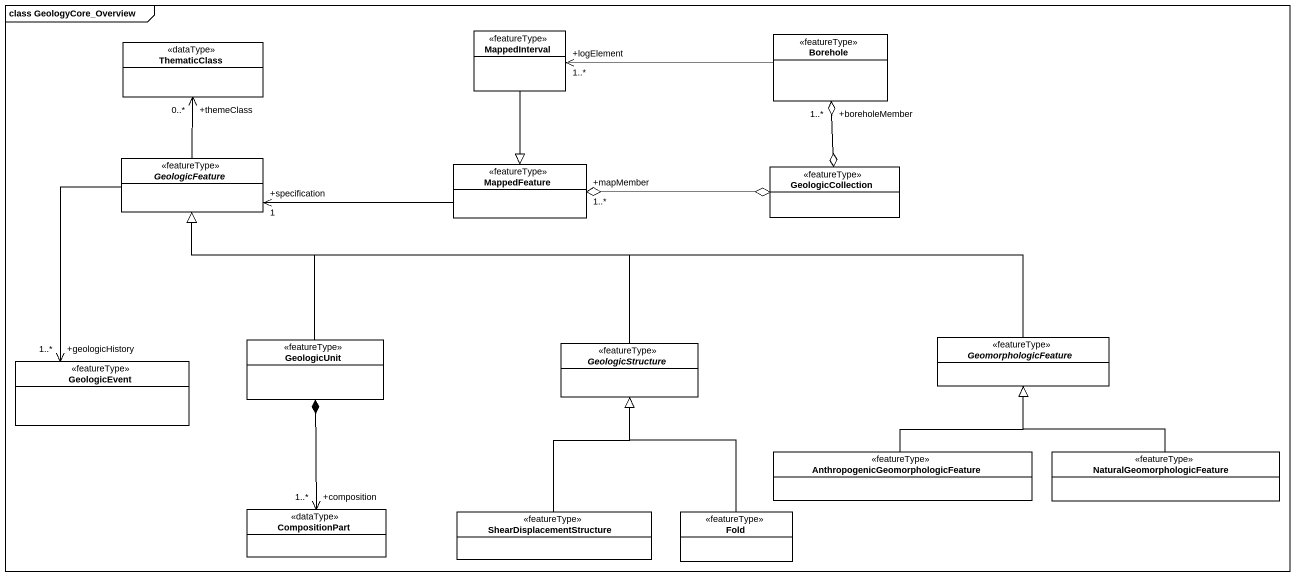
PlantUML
@startuml
mainframe class GeologyCore_Overview
hide circle
hide empty members
class MappedInterval <<featureType>>
class Borehole <<featureType>>
class ThematicClass <<dataType>>
abstract class GeologicFeature <<featureType>>
class MappedFeature <<featureType>>
class GeologicCollection <<featureType>>
class GeologicUnit <<featureType>>
abstract class GeologicStructure <<featureType>>
abstract class GeomorphologicFeature <<featureType>>
class GeologicEvent <<featureType>>
class "AnthropogenicGeomorphologicFeature" as AnthropogenicGeomorphologicF <<featureType>>
class NaturalGeomorphologicFeature <<featureType>>
class CompositionPart <<dataType>>
class ShearDisplacementStructure <<featureType>>
class Fold <<featureType>>
MappedInterval --|> MappedFeature
Borehole -left-> "+logElement\n1..*" MappedInterval
GeologicFeature -up-> "+themeClass\n0..*" ThematicClass
GeologicFeature --> "+geologicHistory\n1..*" GeologicEvent
MappedFeature -left-> "+specification\n1" GeologicFeature
GeologicCollection o-up-o "+boreholeMember\n1..*" Borehole
GeologicCollection o-left-o "+mapMember\n1..*" MappedFeature
GeologicUnit -up-|> GeologicFeature
GeologicUnit *--> "+composition\n1..*" CompositionPart
GeologicStructure -left-|> GeologicFeature
GeomorphologicFeature -left-|> GeologicFeature
AnthropogenicGeomorphologicF -up-|> GeomorphologicFeature
NaturalGeomorphologicFeature -up-|> GeomorphologicFeature
ShearDisplacementStructure -up-|> GeologicStructure
Fold -up-|> GeologicStructure
@enduml
